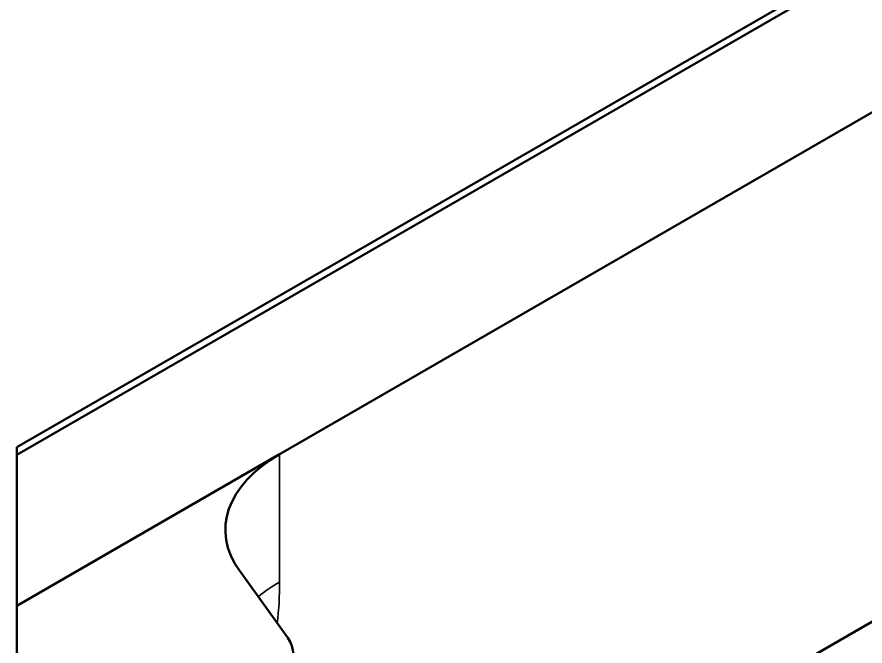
# Model space of a CAD drawing. Header units: inches. Extents: x -20.7 to 49, y -43 to 17.2.
# Drawn here: x -17.278 to -16.195, y -0.589 to 0.214 of the extents above; entities that cross this region are included whole.
import ezdxf

# ---------------------------------------------------------------- set-up
doc = ezdxf.new("R2010")
doc.units = ezdxf.units.IN
doc.header["$MEASUREMENT"] = 0
doc.layers.add('Visible (ANSI)', color=7, linetype='Continuous', lineweight=50)
doc.layers.add('Visible Narrow (ANSI)', color=7, linetype='Continuous', lineweight=35)

msp = doc.modelspace()

# ---------------------------------------------------------------- linework, layer by layer
at = {"layer": 'Visible (ANSI)'}
for p, q in [((-17.27785094944096, -0.3352946521264672), (-14.6888379317107, 1.159472710595551)), ((-14.68883793171083, 1.149829050190744), (-17.27785094944096, -0.3449383125311509)), ((-14.68883793171083, 0.9569558420975802), (-17.27785094944096, -0.5378115206243144)), ((-17.22330784192031, -1.156815756925456), (-14.66647575490114, 0.3193718403511333)), ((-17.27785094944096, -2.449214929080617), (-17.27785094944096, -0.3352946521264667)), ((-17.27785094944096, -0.5378115206242885), (-16.94252020428209, -0.344208224639254)), ((-16.93209130953182, -0.5787457720393734), (-16.99372636601234, -0.49283594270719))]:
    msp.add_line(p, q, dxfattribs=at)
for centre, major_axis, ratio, start_param in [((-16.77548710636401, -0.4406448286858372), (-0.2362204724409448, 1.158303549313647e-15), 0.5773502691896283, 5.497787143782141), ((-17.01938701339115, -0.5996222176479142), (0.09448818897637794, -4.534867669482676e-16), 0.5773502691896284, 5.105088062083414)]:
    msp.add_ellipse(centre, major_axis=major_axis, ratio=ratio, start_param=start_param, end_param=6.675884388878313, dxfattribs=at)
at = {"layer": 'Visible Narrow (ANSI)'}
msp.add_line((-16.94252020428209, -0.5074036521994146), (-16.94252020428209, -0.3442082246392543), dxfattribs=at)
msp.add_ellipse((-16.77548710636401, -0.6038402562459976), major_axis=(0.236220472440945, -1.527649398057056e-14), ratio=0.5773502691896283, start_param=2.356194490192646, end_param=2.53640435863541, dxfattribs=at)
msp.add_open_spline([(-16.94540828927785, -0.5602251761480419), (-16.94342799447782, -0.5421411968333505), (-16.94252020428212, -0.5244868257790354), (-16.94252020428209, -0.507403652199655)], degree=3, dxfattribs=at)

doc.saveas('drawing.dxf')
